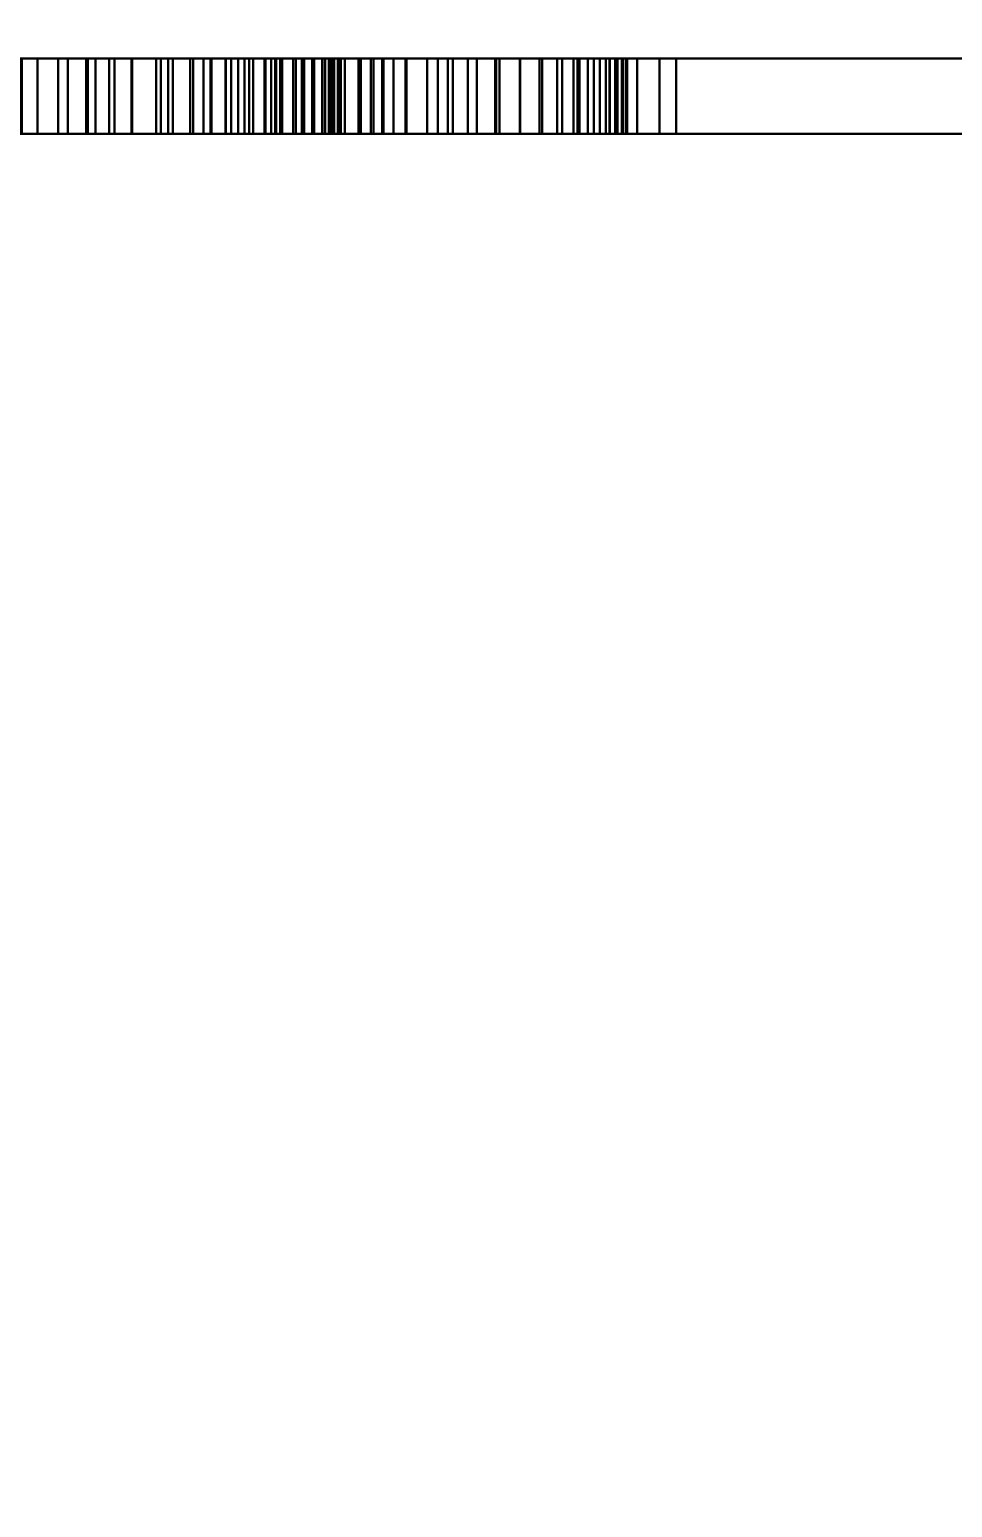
# Model space of a CAD drawing. Header units: millimetres. Extents: x -33522418 to 16198808, y -126322335 to -58690945.
# Drawn here: x -15916754.18 to -15916739.8, y -63981175.2 to -63981152.19 of the extents above; entities that cross this region are included whole.
import ezdxf

# ---------------------------------------------------------------- set-up
doc = ezdxf.new("R2010")
doc.units = ezdxf.units.MM
doc.header["$LTSCALE"] = 10
doc.header["$PDMODE"] = 3
doc.linetypes.add('DASH', pattern=[0.35, 0.25, -0.1])
doc.layers.add('LAYER4', color=7, linetype='Continuous')
doc.layers.add('墙体层', color=1, linetype='Continuous')
doc.styles.add('宋体_T3', font='SimSun.ttf', dxfattribs={"width": 0.7})
doc.dimstyles.new('_TCH_ARCH&&60', dxfattribs={"dimtxt": 158.607595, "dimasz": 60, "dimexe": 90, "dimexo": 180, "dimgap": 60, "dimtad": 1, "dimdec": 0, "dimzin": 0, "dimdsep": 46, "dimtxsty": '宋体_T3', "dimblk": 'ARCHTICK', "dimcen": 0.09, "dimclrd": 2, "dimclre": 2, "dimclrt": 2, "dimazin": 2, "dimtfac": 1, "dimtdec": 0, "dimtix": 1, "dimtmove": 2, "dimatfit": 3, "dimfxl": 60, "dimtolj": 1, "dimtzin": 0, "dimarcsym": 0})

# ---------------------------------------------------------------- blocks, each defined once
blk = doc.blocks.new('754')
at = {"layer": '墙体层', "color": 8}
for points, invisible_edges in [([(45027.25, 95933.932, 62.74), (45027.25, 95998.619, 63.266), (45028.424, 95998.619, 63.266)], 12), ([(45027.25, 95933.932, 62.74), (45028.424, 95998.619, 63.266), (45028.424, 95933.932, 62.74)], 1), ([(45027.25, 95933.932, 62.74), (45027.25, 95997.711, 59.276), (45027.25, 95998.619, 63.266)], 3), ([(45028.424, 95933.932, 62.74), (45028.424, 95998.619, 63.266), (45028.424, 95997.711, 59.276)], 14), ([(45027.25, 95935.594, 37.638), (45027.25, 95998.498, 40.617), (45027.25, 95933.221, 41.204)], 13), ([(45027.25, 95883.888, 36.691), (45027.25, 95997.728, 40.137), (45027.25, 95998.498, 40.617)], 13), ([(45027.25, 95933.221, 41.204), (45027.25, 95998.498, 40.617), (45028.424, 95998.498, 40.617)], 12), ([(45027.25, 95933.221, 41.204), (45028.424, 95998.498, 40.617), (45028.424, 95933.221, 41.204)], 1), ([(45027.25, 95998.481, 58.798), (45027.25, 95933.205, 58.214), (45028.424, 95933.205, 58.214)], 12), ([(45027.25, 95998.481, 58.798), (45028.424, 95933.205, 58.214), (45028.424, 95998.481, 58.798)], 1), ([(45027.25, 95883.932, 62.74), (45027.25, 95998.481, 58.798), (45027.25, 95997.711, 59.276)], 13), ([(45027.25, 95935.161, 62.064), (45027.25, 95933.205, 58.214), (45027.25, 95998.481, 58.798)], 13), ([(45028.424, 95935.594, 37.638), (45028.424, 95933.221, 41.204), (45028.424, 95998.498, 40.617)], 13), ([(45028.424, 95883.888, 36.691), (45028.424, 95998.498, 40.617), (45028.424, 95997.728, 40.137)], 13), ([(45028.424, 95883.932, 62.74), (45028.424, 95997.711, 59.276), (45028.424, 95998.481, 58.798)], 13), ([(45028.424, 95935.161, 62.064), (45028.424, 95998.481, 58.798), (45028.424, 95933.205, 58.214)], 13), ([(45027.25, 95998.075, 36.011), (45027.25, 95932.993, 36.317), (45028.424, 95932.993, 36.317)], 12), ([(45027.25, 95998.075, 36.011), (45028.424, 95932.993, 36.317), (45028.424, 95998.075, 36.011)], 1), ([(45027.25, 95998.075, 36.011), (45027.25, 95996.911, 39.763), (45027.25, 95932.993, 36.317)], 3), ([(45028.424, 95998.075, 36.011), (45028.424, 95932.993, 36.317), (45028.424, 95996.911, 39.763)], 14), ([(45027.25, 95882.993, 36.317), (45027.25, 95996.911, 39.763), (45027.25, 95997.728, 40.137)], 13), ([(45028.424, 95882.993, 36.317), (45028.424, 95997.728, 40.137), (45028.424, 95996.911, 39.763)], 13), ([(45027.25, 95966.648, 52.613), (45027.25, 95962.547, 53.788), (45028.424, 95962.547, 53.788)], 12), ([(45027.25, 95966.648, 52.613), (45028.424, 95962.547, 53.788), (45028.424, 95966.648, 52.613)], 1), ([(45027.25, 95964.141, 48.322), (45027.25, 95966.648, 52.613), (45027.25, 95965.408, 47.976)], 3), ([(45027.25, 95964.141, 48.322), (45027.25, 95962.547, 53.788), (45027.25, 95966.648, 52.613)], 13), ([(45028.424, 95964.141, 48.322), (45028.424, 95965.408, 47.976), (45028.424, 95966.648, 52.613)], 14), ([(45028.424, 95964.141, 48.322), (45028.424, 95966.648, 52.613), (45028.424, 95962.547, 53.788)], 13), ([(45027.25, 95965.741, 39.312), (45027.25, 95964.925, 39.401), (45028.424, 95964.925, 39.401)], 12), ([(45027.25, 95965.741, 39.312), (45028.424, 95964.925, 39.401), (45028.424, 95965.741, 39.312)], 1), ([(45027.25, 95965.741, 39.312), (45027.25, 95965.171, 35.511), (45027.25, 95964.925, 39.401)], 3), ([(45028.424, 95965.741, 39.312), (45028.424, 95964.925, 39.401), (45028.424, 95965.171, 35.511)], 14), ([(45027.25, 95964.141, 48.322), (45027.25, 95965.408, 47.976), (45028.424, 95965.408, 47.976)], 12), ([(45027.25, 95964.141, 48.322), (45028.424, 95965.408, 47.976), (45028.424, 95964.141, 48.322)], 1), ([(45027.25, 95964.454, 60.041), (45027.25, 95965.256, 60.105), (45028.424, 95965.256, 60.105)], 12), ([(45027.25, 95964.454, 60.041), (45028.424, 95965.256, 60.105), (45028.424, 95964.454, 60.041)], 1), ([(45027.25, 95965.256, 60.105), (45027.25, 95964.603, 63.897), (45027.25, 95965.197, 63.931)], 13), ([(45027.25, 95964.454, 60.041), (45027.25, 95964.603, 63.897), (45027.25, 95965.256, 60.105)], 3), ([(45027.25, 95965.197, 63.931), (45027.25, 95964.603, 63.897), (45028.424, 95964.603, 63.897)], 12), ([(45027.25, 95965.197, 63.931), (45028.424, 95964.603, 63.897), (45028.424, 95965.197, 63.931)], 1), ([(45028.424, 95965.256, 60.105), (45028.424, 95965.197, 63.931), (45028.424, 95964.603, 63.897)], 13), ([(45028.424, 95964.454, 60.041), (45028.424, 95965.256, 60.105), (45028.424, 95964.603, 63.897)], 14), ([(45027.25, 95963.806, 35.647), (45027.25, 95965.171, 35.511), (45028.424, 95965.171, 35.511)], 12), ([(45027.25, 95963.806, 35.647), (45028.424, 95965.171, 35.511), (45028.424, 95963.806, 35.647)], 1), ([(45027.25, 95964.925, 39.401), (45027.25, 95965.171, 35.511), (45027.25, 95963.806, 35.647)], 13), ([(45028.424, 95964.925, 39.401), (45028.424, 95963.806, 35.647), (45028.424, 95965.171, 35.511)], 13), ([(45027.25, 95964.925, 39.401), (45027.25, 95964.165, 39.55), (45028.424, 95964.165, 39.55)], 12), ([(45027.25, 95964.925, 39.401), (45028.424, 95964.165, 39.55), (45028.424, 95964.925, 39.401)], 1), ([(45027.25, 95964.925, 39.401), (45027.25, 95963.806, 35.647), (45027.25, 95964.165, 39.55)], 3), ([(45028.424, 95964.925, 39.401), (45028.424, 95964.165, 39.55), (45028.424, 95963.806, 35.647)], 14), ([(45027.25, 95964.603, 63.897), (45027.25, 95964.02, 63.841), (45028.424, 95964.02, 63.841)], 12), ([(45027.25, 95964.603, 63.897), (45028.424, 95964.02, 63.841), (45028.424, 95964.603, 63.897)], 1), ([(45027.25, 95964.454, 60.041), (45027.25, 95964.02, 63.841), (45027.25, 95964.603, 63.897)], 13), ([(45028.424, 95964.454, 60.041), (45028.424, 95964.603, 63.897), (45028.424, 95964.02, 63.841)], 13), ([(45027.25, 95963.727, 59.934), (45027.25, 95964.454, 60.041), (45028.424, 95964.454, 60.041)], 12), ([(45027.25, 95963.727, 59.934), (45028.424, 95964.454, 60.041), (45028.424, 95963.727, 59.934)], 1), ([(45027.25, 95964.454, 60.041), (45027.25, 95963.448, 63.762), (45027.25, 95964.02, 63.841)], 13), ([(45027.25, 95963.727, 59.934), (45027.25, 95963.448, 63.762), (45027.25, 95964.454, 60.041)], 3), ([(45028.424, 95964.454, 60.041), (45028.424, 95964.02, 63.841), (45028.424, 95963.448, 63.762)], 13), ([(45028.424, 95963.727, 59.934), (45028.424, 95964.454, 60.041), (45028.424, 95963.448, 63.762)], 14), ([(45027.25, 95964.165, 39.55), (45027.25, 95963.462, 39.757), (45028.424, 95963.462, 39.757)], 12), ([(45027.25, 95964.165, 39.55), (45028.424, 95963.462, 39.757), (45028.424, 95964.165, 39.55)], 1), ([(45027.25, 95964.165, 39.55), (45027.25, 95962.545, 35.872), (45027.25, 95963.462, 39.757)], 3), ([(45027.25, 95964.165, 39.55), (45027.25, 95963.806, 35.647), (45027.25, 95962.545, 35.872)], 13), ([(45027.25, 95963.002, 48.653), (45027.25, 95964.141, 48.322), (45028.424, 95964.141, 48.322)], 12), ([(45027.25, 95963.002, 48.653), (45028.424, 95964.141, 48.322), (45028.424, 95963.002, 48.653)], 1), ([(45027.25, 95963.002, 48.653), (45027.25, 95962.547, 53.788), (45027.25, 95964.141, 48.322)], 3), ([(45028.424, 95964.165, 39.55), (45028.424, 95963.462, 39.757), (45028.424, 95962.545, 35.872)], 14), ([(45028.424, 95964.165, 39.55), (45028.424, 95962.545, 35.872), (45028.424, 95963.806, 35.647)], 13), ([(45028.424, 95963.002, 48.653), (45028.424, 95964.141, 48.322), (45028.424, 95962.547, 53.788)], 14), ([(45027.25, 95964.02, 63.841), (45027.25, 95963.448, 63.762), (45028.424, 95963.448, 63.762)], 12), ([(45027.25, 95964.02, 63.841), (45028.424, 95963.448, 63.762), (45028.424, 95964.02, 63.841)], 1), ([(45027.25, 95962.545, 35.872), (45027.25, 95963.806, 35.647), (45028.424, 95963.806, 35.647)], 12), ([(45027.25, 95962.545, 35.872), (45028.424, 95963.806, 35.647), (45028.424, 95962.545, 35.872)], 1), ([(45027.25, 95963.075, 59.784), (45027.25, 95963.727, 59.934), (45028.424, 95963.727, 59.934)], 12), ([(45027.25, 95963.075, 59.784), (45028.424, 95963.727, 59.934), (45028.424, 95963.075, 59.784)], 1), ([(45027.25, 95963.727, 59.934), (45027.25, 95962.887, 63.661), (45027.25, 95963.448, 63.762)], 13), ([(45027.25, 95963.727, 59.934), (45027.25, 95962.338, 63.537), (45027.25, 95962.887, 63.661)], 13), ([(45027.25, 95963.075, 59.784), (45027.25, 95962.338, 63.537), (45027.25, 95963.727, 59.934)], 3), ([(45028.424, 95963.727, 59.934), (45028.424, 95963.448, 63.762), (45028.424, 95962.887, 63.661)], 13), ([(45028.424, 95963.727, 59.934), (45028.424, 95962.887, 63.661), (45028.424, 95962.338, 63.537)], 13), ([(45028.424, 95963.075, 59.784), (45028.424, 95963.727, 59.934), (45028.424, 95962.338, 63.537)], 14), ([(45027.25, 95963.462, 39.757), (45027.25, 95962.817, 40.024), (45028.424, 95962.817, 40.024)], 12), ([(45027.25, 95963.462, 39.757), (45028.424, 95962.817, 40.024), (45028.424, 95963.462, 39.757)], 1), ([(45027.25, 95963.462, 39.757), (45027.25, 95962.545, 35.872), (45027.25, 95962.817, 40.024)], 3), ([(45027.25, 95963.448, 63.762), (45027.25, 95962.887, 63.661), (45028.424, 95962.887, 63.661)], 12), ([(45027.25, 95963.448, 63.762), (45028.424, 95962.887, 63.661), (45028.424, 95963.448, 63.762)], 1), ([(45028.424, 95963.462, 39.757), (45028.424, 95962.817, 40.024), (45028.424, 95962.545, 35.872)], 14), ([(45027.25, 95962.497, 59.592), (45027.25, 95963.075, 59.784), (45028.424, 95963.075, 59.784)], 12), ([(45027.25, 95962.497, 59.592), (45028.424, 95963.075, 59.784), (45028.424, 95962.497, 59.592)], 1), ([(45027.25, 95963.075, 59.784), (45027.25, 95961.799, 63.391), (45027.25, 95962.338, 63.537)], 13), ([(45027.25, 95962.497, 59.592), (45027.25, 95961.799, 63.391), (45027.25, 95963.075, 59.784)], 3), ([(45027.25, 95961.992, 48.97), (45027.25, 95963.002, 48.653), (45028.424, 95963.002, 48.653)], 12), ([(45027.25, 95961.992, 48.97), (45028.424, 95963.002, 48.653), (45028.424, 95961.992, 48.97)], 1), ([(45027.25, 95961.992, 48.97), (45027.25, 95962.547, 53.788), (45027.25, 95963.002, 48.653)], 3), ([(45027.25, 95962.887, 63.661), (45027.25, 95962.338, 63.537), (45028.424, 95962.338, 63.537)], 12), ([(45027.25, 95962.887, 63.661), (45028.424, 95962.338, 63.537), (45028.424, 95962.887, 63.661)], 1), ([(45028.424, 95963.075, 59.784), (45028.424, 95962.338, 63.537), (45028.424, 95961.799, 63.391)], 13), ([(45028.424, 95962.497, 59.592), (45028.424, 95963.075, 59.784), (45028.424, 95961.799, 63.391)], 14), ([(45028.424, 95961.992, 48.97), (45028.424, 95963.002, 48.653), (45028.424, 95962.547, 53.788)], 14), ([(45027.25, 95962.817, 40.024), (45027.25, 95961.387, 36.187), (45027.25, 95962.229, 40.351)], 3), ([(45027.25, 95962.817, 40.024), (45027.25, 95962.545, 35.872), (45027.25, 95961.387, 36.187)], 13), ([(45027.25, 95962.817, 40.024), (45027.25, 95962.229, 40.351), (45028.424, 95962.229, 40.351)], 12), ([(45027.25, 95962.817, 40.024), (45028.424, 95962.229, 40.351), (45028.424, 95962.817, 40.024)], 1), ([(45028.424, 95962.817, 40.024), (45028.424, 95962.229, 40.351), (45028.424, 95961.387, 36.187)], 14), ([(45028.424, 95962.817, 40.024), (45028.424, 95961.387, 36.187), (45028.424, 95962.545, 35.872)], 13), ([(45027.25, 95962.547, 53.788), (45027.25, 95962.213, 53.932), (45028.424, 95962.213, 53.932)], 12), ([(45027.25, 95962.547, 53.788), (45028.424, 95962.213, 53.932), (45028.424, 95962.547, 53.788)], 1), ([(45027.25, 95961.11, 49.273), (45027.25, 95962.547, 53.788), (45027.25, 95961.992, 48.97)], 3), ([(45027.25, 95960.356, 49.562), (45027.25, 95962.547, 53.788), (45027.25, 95961.11, 49.273)], 3), ([(45027.25, 95960.356, 49.562), (45027.25, 95962.213, 53.932), (45027.25, 95962.547, 53.788)], 13), ([(45027.25, 95961.387, 36.187), (45027.25, 95962.545, 35.872), (45028.424, 95962.545, 35.872)], 12), ([(45027.25, 95961.387, 36.187), (45028.424, 95962.545, 35.872), (45028.424, 95961.387, 36.187)], 1), ([(45027.25, 95961.994, 59.356), (45027.25, 95962.497, 59.592), (45028.424, 95962.497, 59.592)], 12), ([(45027.25, 95961.994, 59.356), (45028.424, 95962.497, 59.592), (45028.424, 95961.994, 59.356)], 1), ([(45027.25, 95962.497, 59.592), (45027.25, 95961.282, 63.228), (45027.25, 95961.799, 63.391)], 13), ([(45027.25, 95962.497, 59.592), (45027.25, 95960.797, 63.055), (45027.25, 95961.282, 63.228)], 13), ([(45027.25, 95961.994, 59.356), (45027.25, 95960.797, 63.055), (45027.25, 95962.497, 59.592)], 3), ([(45028.424, 95961.11, 49.273), (45028.424, 95961.992, 48.97), (45028.424, 95962.547, 53.788)], 14), ([(45028.424, 95960.356, 49.562), (45028.424, 95961.11, 49.273), (45028.424, 95962.547, 53.788)], 14), ([(45028.424, 95960.356, 49.562), (45028.424, 95962.547, 53.788), (45028.424, 95962.213, 53.932)], 13), ([(45028.424, 95962.497, 59.592), (45028.424, 95961.799, 63.391), (45028.424, 95961.282, 63.228)], 13), ([(45028.424, 95962.497, 59.592), (45028.424, 95961.282, 63.228), (45028.424, 95960.797, 63.055)], 13), ([(45028.424, 95961.994, 59.356), (45028.424, 95962.497, 59.592), (45028.424, 95960.797, 63.055)], 14), ([(45027.25, 95962.338, 63.537), (45027.25, 95961.799, 63.391), (45028.424, 95961.799, 63.391)], 12), ([(45027.25, 95962.338, 63.537), (45028.424, 95961.799, 63.391), (45028.424, 95962.338, 63.537)], 1), ([(45027.25, 95962.229, 40.351), (45027.25, 95960.332, 36.592), (45027.25, 95961.698, 40.736)], 3), ([(45027.25, 95962.229, 40.351), (45027.25, 95961.387, 36.187), (45027.25, 95960.332, 36.592)], 13), ([(45027.25, 95962.229, 40.351), (45027.25, 95961.698, 40.736), (45028.424, 95961.698, 40.736)], 12), ([(45027.25, 95962.229, 40.351), (45028.424, 95961.698, 40.736), (45028.424, 95962.229, 40.351)], 1), ([(45027.25, 95962.213, 53.932), (45027.25, 95961.906, 54.086), (45028.424, 95961.906, 54.086)], 12), ([(45027.25, 95962.213, 53.932), (45028.424, 95961.906, 54.086), (45028.424, 95962.213, 53.932)], 1), ([(45027.25, 95959.731, 49.837), (45027.25, 95962.213, 53.932), (45027.25, 95960.356, 49.562)], 3), ([(45027.25, 95959.731, 49.837), (45027.25, 95961.906, 54.086), (45027.25, 95962.213, 53.932)], 13), ([(45028.424, 95962.229, 40.351), (45028.424, 95961.698, 40.736), (45028.424, 95960.332, 36.592)], 14), ([(45028.424, 95962.229, 40.351), (45028.424, 95960.332, 36.592), (45028.424, 95961.387, 36.187)], 13), ([(45028.424, 95959.731, 49.837), (45028.424, 95960.356, 49.562), (45028.424, 95962.213, 53.932)], 14), ([(45028.424, 95959.731, 49.837), (45028.424, 95962.213, 53.932), (45028.424, 95961.906, 54.086)], 13), ([(45027.25, 95961.566, 59.078), (45027.25, 95961.994, 59.356), (45028.424, 95961.994, 59.356)], 12), ([(45027.25, 95961.566, 59.078), (45028.424, 95961.994, 59.356), (45028.424, 95961.566, 59.078)], 1), ([(45027.25, 95961.994, 59.356), (45027.25, 95960.344, 62.873), (45027.25, 95960.797, 63.055)], 13), ([(45027.25, 95961.994, 59.356), (45027.25, 95959.923, 62.68), (45027.25, 95960.344, 62.873)], 13), ([(45027.25, 95961.566, 59.078), (45027.25, 95959.923, 62.68), (45027.25, 95961.994, 59.356)], 3), ([(45027.25, 95961.11, 49.273), (45027.25, 95961.992, 48.97), (45028.424, 95961.992, 48.97)], 12), ([(45027.25, 95961.11, 49.273), (45028.424, 95961.992, 48.97), (45028.424, 95961.11, 49.273)], 1), ([(45028.424, 95961.994, 59.356), (45028.424, 95960.797, 63.055), (45028.424, 95960.344, 62.873)], 13), ([(45028.424, 95961.994, 59.356), (45028.424, 95960.344, 62.873), (45028.424, 95959.923, 62.68)], 13), ([(45028.424, 95961.566, 59.078), (45028.424, 95961.994, 59.356), (45028.424, 95959.923, 62.68)], 14), ([(45027.25, 95961.906, 54.086), (45027.25, 95961.626, 54.251), (45028.424, 95961.626, 54.251)], 12), ([(45027.25, 95961.906, 54.086), (45028.424, 95961.626, 54.251), (45028.424, 95961.906, 54.086)], 1), ([(45027.25, 95959.189, 50.119), (45027.25, 95961.906, 54.086), (45027.25, 95959.731, 49.837)], 3), ([(45027.25, 95959.189, 50.119), (45027.25, 95961.626, 54.251), (45027.25, 95961.906, 54.086)], 13), ([(45027.25, 95961.799, 63.391), (45027.25, 95961.282, 63.228), (45028.424, 95961.282, 63.228)], 12), ([(45027.25, 95961.799, 63.391), (45028.424, 95961.282, 63.228), (45028.424, 95961.799, 63.391)], 1), ([(45028.424, 95959.189, 50.119), (45028.424, 95959.731, 49.837), (45028.424, 95961.906, 54.086)], 14), ([(45028.424, 95959.189, 50.119), (45028.424, 95961.906, 54.086), (45028.424, 95961.626, 54.251)], 13), ([(45027.25, 95961.698, 40.736), (45027.25, 95958.532, 37.673), (45027.25, 95961.223, 41.178)], 3), ([(45027.25, 95961.698, 40.736), (45027.25, 95959.38, 37.087), (45027.25, 95958.532, 37.673)], 13), ([(45027.25, 95961.698, 40.736), (45027.25, 95960.332, 36.592), (45027.25, 95959.38, 37.087)], 13), ([(45027.25, 95961.698, 40.736), (45027.25, 95961.223, 41.178), (45028.424, 95961.223, 41.178)], 12), ([(45027.25, 95961.698, 40.736), (45028.424, 95961.223, 41.178), (45028.424, 95961.698, 40.736)], 1), ([(45027.25, 95961.626, 54.251), (45027.25, 95961.371, 54.427), (45028.424, 95961.371, 54.427)], 12), ([(45027.25, 95961.626, 54.251), (45028.424, 95961.371, 54.427), (45028.424, 95961.626, 54.251)], 1), ([(45027.25, 95958.686, 50.431), (45027.25, 95961.626, 54.251), (45027.25, 95959.189, 50.119)], 3), ([(45027.25, 95958.686, 50.431), (45027.25, 95961.371, 54.427), (45027.25, 95961.626, 54.251)], 13), ([(45027.25, 95961.204, 58.772), (45027.25, 95961.566, 59.078), (45028.424, 95961.566, 59.078)], 12), ([(45027.25, 95961.204, 58.772), (45028.424, 95961.566, 59.078), (45028.424, 95961.204, 58.772)], 1), ([(45027.25, 95961.566, 59.078), (45027.25, 95959.533, 62.478), (45027.25, 95959.923, 62.68)], 13), ([(45027.25, 95961.566, 59.078), (45027.25, 95959.176, 62.265), (45027.25, 95959.533, 62.478)], 13), ([(45027.25, 95961.566, 59.078), (45027.25, 95958.851, 62.043), (45027.25, 95959.176, 62.265)], 13), ([(45027.25, 95961.204, 58.772), (45027.25, 95958.851, 62.043), (45027.25, 95961.566, 59.078)], 3), ([(45028.424, 95961.698, 40.736), (45028.424, 95961.223, 41.178), (45028.424, 95958.532, 37.673)], 14), ([(45028.424, 95961.698, 40.736), (45028.424, 95958.532, 37.673), (45028.424, 95959.38, 37.087)], 13), ([(45028.424, 95961.698, 40.736), (45028.424, 95959.38, 37.087), (45028.424, 95960.332, 36.592)], 13), ([(45028.424, 95958.686, 50.431), (45028.424, 95959.189, 50.119), (45028.424, 95961.626, 54.251)], 14), ([(45028.424, 95958.686, 50.431), (45028.424, 95961.626, 54.251), (45028.424, 95961.371, 54.427)], 13), ([(45028.424, 95961.566, 59.078), (45028.424, 95959.923, 62.68), (45028.424, 95959.533, 62.478)], 13), ([(45028.424, 95961.566, 59.078), (45028.424, 95959.533, 62.478), (45028.424, 95959.176, 62.265)], 13), ([(45028.424, 95961.566, 59.078), (45028.424, 95959.176, 62.265), (45028.424, 95958.851, 62.043)], 13), ([(45028.424, 95961.204, 58.772), (45028.424, 95961.566, 59.078), (45028.424, 95958.851, 62.043)], 14), ([(45027.25, 95960.332, 36.592), (45027.25, 95961.387, 36.187), (45028.424, 95961.387, 36.187)], 12), ([(45027.25, 95960.332, 36.592), (45028.424, 95961.387, 36.187), (45028.424, 95960.332, 36.592)], 1), ([(45027.25, 95961.371, 54.427), (45027.25, 95961.144, 54.613), (45028.424, 95961.144, 54.613)], 12), ([(45027.25, 95961.371, 54.427), (45028.424, 95961.144, 54.613), (45028.424, 95961.371, 54.427)], 1), ([(45027.25, 95958.221, 50.772), (45027.25, 95961.371, 54.427), (45027.25, 95958.686, 50.431)], 3), ([(45027.25, 95958.221, 50.772), (45027.25, 95961.144, 54.613), (45027.25, 95961.371, 54.427)], 13), ([(45027.25, 95961.282, 63.228), (45027.25, 95960.797, 63.055), (45028.424, 95960.797, 63.055)], 12), ([(45027.25, 95961.282, 63.228), (45028.424, 95960.797, 63.055), (45028.424, 95961.282, 63.228)], 1), ([(45028.424, 95958.221, 50.772), (45028.424, 95958.686, 50.431), (45028.424, 95961.371, 54.427)], 14), ([(45028.424, 95958.221, 50.772), (45028.424, 95961.371, 54.427), (45028.424, 95961.144, 54.613)], 13), ([(45027.25, 95961.223, 41.178), (45027.25, 95957.777, 38.347), (45027.25, 95960.805, 41.671)], 3), ([(45027.25, 95961.223, 41.178), (45027.25, 95958.532, 37.673), (45027.25, 95957.777, 38.347)], 13), ([(45027.25, 95961.223, 41.178), (45027.25, 95960.805, 41.671), (45028.424, 95960.805, 41.671)], 12), ([(45027.25, 95961.223, 41.178), (45028.424, 95960.805, 41.671), (45028.424, 95961.223, 41.178)], 1), ([(45027.25, 95960.897, 58.451), (45027.25, 95961.204, 58.772), (45028.424, 95961.204, 58.772)], 12), ([(45027.25, 95960.897, 58.451), (45028.424, 95961.204, 58.772), (45028.424, 95960.897, 58.451)], 1), ([(45027.25, 95960.897, 58.451), (45027.25, 95958.077, 61.413), (45027.25, 95961.204, 58.772)], 3), ([(45027.25, 95961.204, 58.772), (45027.25, 95958.452, 61.738), (45027.25, 95958.851, 62.043)], 13), ([(45027.25, 95961.204, 58.772), (45027.25, 95958.077, 61.413), (45027.25, 95958.452, 61.738)], 13), ([(45027.25, 95961.144, 54.613), (45027.25, 95960.942, 54.809), (45028.424, 95960.942, 54.809)], 12), ([(45027.25, 95961.144, 54.613), (45028.424, 95960.942, 54.809), (45028.424, 95961.144, 54.613)], 1), ([(45027.25, 95957.796, 51.143), (45027.25, 95961.144, 54.613), (45027.25, 95958.221, 50.772)], 3), ([(45027.25, 95957.409, 51.542), (45027.25, 95961.144, 54.613), (45027.25, 95957.796, 51.143)], 3), ([(45027.25, 95957.409, 51.542), (45027.25, 95960.942, 54.809), (45027.25, 95961.144, 54.613)], 13), ([(45027.25, 95960.356, 49.562), (45027.25, 95961.11, 49.273), (45028.424, 95961.11, 49.273)], 12), ([(45027.25, 95960.356, 49.562), (45028.424, 95961.11, 49.273), (45028.424, 95960.356, 49.562)], 1), ([(45028.424, 95961.223, 41.178), (45028.424, 95960.805, 41.671), (45028.424, 95957.777, 38.347)], 14), ([(45028.424, 95961.223, 41.178), (45028.424, 95957.777, 38.347), (45028.424, 95958.532, 37.673)], 13), ([(45028.424, 95960.897, 58.451), (45028.424, 95961.204, 58.772), (45028.424, 95958.077, 61.413)], 14), ([(45028.424, 95961.204, 58.772), (45028.424, 95958.851, 62.043), (45028.424, 95958.452, 61.738)], 13), ([(45028.424, 95961.204, 58.772), (45028.424, 95958.452, 61.738), (45028.424, 95958.077, 61.413)], 13), ([(45028.424, 95957.796, 51.143), (45028.424, 95958.221, 50.772), (45028.424, 95961.144, 54.613)], 14), ([(45028.424, 95957.409, 51.542), (45028.424, 95957.796, 51.143), (45028.424, 95961.144, 54.613)], 14), ([(45028.424, 95957.409, 51.542), (45028.424, 95961.144, 54.613), (45028.424, 95960.942, 54.809)], 13), ([(45027.25, 95960.942, 54.809), (45027.25, 95960.767, 55.015), (45028.424, 95960.767, 55.015)], 12), ([(45027.25, 95960.942, 54.809), (45028.424, 95960.767, 55.015), (45028.424, 95960.942, 54.809)], 1), ([(45027.25, 95957.061, 51.971), (45027.25, 95960.942, 54.809), (45027.25, 95957.409, 51.542)], 3), ([(45027.25, 95957.061, 51.971), (45027.25, 95960.767, 55.015), (45027.25, 95960.942, 54.809)], 13), ([(45027.25, 95960.646, 58.115), (45027.25, 95960.897, 58.451), (45028.424, 95960.897, 58.451)], 12), ([(45027.25, 95960.646, 58.115), (45028.424, 95960.897, 58.451), (45028.424, 95960.646, 58.115)], 1), ([(45027.25, 95960.897, 58.451), (45027.25, 95957.727, 61.066), (45027.25, 95958.077, 61.413)], 13), ([(45027.25, 95960.897, 58.451), (45027.25, 95957.402, 60.697), (45027.25, 95957.727, 61.066)], 13), ([(45027.25, 95960.646, 58.115), (45027.25, 95957.402, 60.697), (45027.25, 95960.897, 58.451)], 3), ([(45028.424, 95957.061, 51.971), (45028.424, 95957.409, 51.542), (45028.424, 95960.942, 54.809)], 14), ([(45028.424, 95957.061, 51.971), (45028.424, 95960.942, 54.809), (45028.424, 95960.767, 55.015)], 13), ([(45028.424, 95960.897, 58.451), (45028.424, 95958.077, 61.413), (45028.424, 95957.727, 61.066)], 13), ([(45028.424, 95960.897, 58.451), (45028.424, 95957.727, 61.066), (45028.424, 95957.402, 60.697)], 13), ([(45028.424, 95960.646, 58.115), (45028.424, 95960.897, 58.451), (45028.424, 95957.402, 60.697)], 14), ([(45027.25, 95960.805, 41.671), (45027.25, 95957.104, 39.107), (45027.25, 95960.442, 42.217)], 3), ([(45027.25, 95960.805, 41.671), (45027.25, 95957.777, 38.347), (45027.25, 95957.104, 39.107)], 13), ([(45027.25, 95960.805, 41.671), (45027.25, 95960.442, 42.217), (45028.424, 95960.442, 42.217)], 12), ([(45027.25, 95960.805, 41.671), (45028.424, 95960.442, 42.217), (45028.424, 95960.805, 41.671)], 1), ([(45027.25, 95960.797, 63.055), (45027.25, 95960.344, 62.873), (45028.424, 95960.344, 62.873)], 12), ([(45027.25, 95960.797, 63.055), (45028.424, 95960.344, 62.873), (45028.424, 95960.797, 63.055)], 1), ([(45027.25, 95960.767, 55.015), (45027.25, 95960.616, 55.223), (45028.424, 95960.616, 55.223)], 12), ([(45027.25, 95960.767, 55.015), (45028.424, 95960.616, 55.223), (45028.424, 95960.767, 55.015)], 1), ([(45027.25, 95956.751, 52.43), (45027.25, 95960.767, 55.015), (45027.25, 95957.061, 51.971)], 3), ([(45027.25, 95956.482, 52.91), (45027.25, 95960.767, 55.015), (45027.25, 95956.751, 52.43)], 3), ([(45027.25, 95956.482, 52.91), (45027.25, 95960.616, 55.223), (45027.25, 95960.767, 55.015)], 13), ([(45027.25, 95960.45, 57.764), (45027.25, 95960.646, 58.115), (45028.424, 95960.646, 58.115)], 12), ([(45027.25, 95960.45, 57.764), (45028.424, 95960.646, 58.115), (45028.424, 95960.45, 57.764)], 1), ([(45027.25, 95960.646, 58.115), (45027.25, 95957.101, 60.307), (45027.25, 95957.402, 60.697)], 13), ([(45027.25, 95960.646, 58.115), (45027.25, 95956.825, 59.896), (45027.25, 95957.101, 60.307)], 13), ([(45027.25, 95960.45, 57.764), (45027.25, 95956.825, 59.896), (45027.25, 95960.646, 58.115)], 3), ([(45027.25, 95960.616, 55.223), (45027.25, 95960.489, 55.439), (45028.424, 95960.489, 55.439)], 12), ([(45027.25, 95960.616, 55.223), (45028.424, 95960.489, 55.439), (45028.424, 95960.616, 55.223)], 1), ([(45027.25, 95956.254, 53.404), (45027.25, 95960.616, 55.223), (45027.25, 95956.482, 52.91)], 3), ([(45027.25, 95956.254, 53.404), (45027.25, 95960.489, 55.439), (45027.25, 95960.616, 55.223)], 13), ([(45028.424, 95960.805, 41.671), (45028.424, 95960.442, 42.217), (45028.424, 95957.104, 39.107)], 14), ([(45028.424, 95960.805, 41.671), (45028.424, 95957.104, 39.107), (45028.424, 95957.777, 38.347)], 13), ([(45028.424, 95956.751, 52.43), (45028.424, 95957.061, 51.971), (45028.424, 95960.767, 55.015)], 14), ([(45028.424, 95956.482, 52.91), (45028.424, 95956.751, 52.43), (45028.424, 95960.767, 55.015)], 14), ([(45028.424, 95956.482, 52.91), (45028.424, 95960.767, 55.015), (45028.424, 95960.616, 55.223)], 13), ([(45028.424, 95960.646, 58.115), (45028.424, 95957.402, 60.697), (45028.424, 95957.101, 60.307)], 13), ([(45028.424, 95960.646, 58.115), (45028.424, 95957.101, 60.307), (45028.424, 95956.825, 59.896)], 13), ([(45028.424, 95960.45, 57.764), (45028.424, 95960.646, 58.115), (45028.424, 95956.825, 59.896)], 14), ([(45028.424, 95956.254, 53.404), (45028.424, 95956.482, 52.91), (45028.424, 95960.616, 55.223)], 14), ([(45028.424, 95956.254, 53.404), (45028.424, 95960.616, 55.223), (45028.424, 95960.489, 55.439)], 13), ([(45027.25, 95960.489, 55.439), (45027.25, 95960.384, 55.661), (45028.424, 95960.384, 55.661)], 12), ([(45027.25, 95960.489, 55.439), (45028.424, 95960.384, 55.661), (45028.424, 95960.489, 55.439)], 1), ([(45027.25, 95956.068, 53.912), (45027.25, 95960.489, 55.439), (45027.25, 95956.254, 53.404)], 3), ([(45027.25, 95956.068, 53.912), (45027.25, 95960.384, 55.661), (45027.25, 95960.489, 55.439)], 13), ([(45027.25, 95960.311, 57.399), (45027.25, 95960.45, 57.764), (45028.424, 95960.45, 57.764)], 12), ([(45027.25, 95960.311, 57.399), (45028.424, 95960.45, 57.764), (45028.424, 95960.311, 57.399)], 1), ([(45027.25, 95960.45, 57.764), (45027.25, 95956.573, 59.463), (45027.25, 95956.825, 59.896)], 13), ([(45027.25, 95960.45, 57.764), (45027.25, 95960.311, 57.399), (45027.25, 95956.573, 59.463)], 14), ([(45027.25, 95960.442, 42.217), (45027.25, 95956.513, 39.955), (45027.25, 95960.136, 42.814)], 3), ([(45027.25, 95960.442, 42.217), (45027.25, 95957.104, 39.107), (45027.25, 95956.513, 39.955)], 13), ([(45027.25, 95960.442, 42.217), (45027.25, 95960.136, 42.814), (45028.424, 95960.136, 42.814)], 12), ([(45027.25, 95960.442, 42.217), (45028.424, 95960.136, 42.814), (45028.424, 95960.442, 42.217)], 1), ([(45027.25, 95960.384, 55.661), (45027.25, 95960.303, 55.891), (45028.424, 95960.303, 55.891)], 12), ([(45027.25, 95960.384, 55.661), (45028.424, 95960.303, 55.891), (45028.424, 95960.384, 55.661)], 1), ([(45027.25, 95955.923, 54.435), (45027.25, 95960.384, 55.661), (45027.25, 95956.068, 53.912)], 3), ([(45027.25, 95955.82, 54.972), (45027.25, 95960.384, 55.661), (45027.25, 95955.923, 54.435)], 3), ([(45027.25, 95955.82, 54.972), (45027.25, 95960.303, 55.891), (45027.25, 95960.384, 55.661)], 13), ([(45027.25, 95959.731, 49.837), (45027.25, 95960.356, 49.562), (45028.424, 95960.356, 49.562)], 12), ([(45027.25, 95959.731, 49.837), (45028.424, 95960.356, 49.562), (45028.424, 95959.731, 49.837)], 1), ([(45028.424, 95956.068, 53.912), (45028.424, 95956.254, 53.404), (45028.424, 95960.489, 55.439)], 14), ([(45028.424, 95956.068, 53.912), (45028.424, 95960.489, 55.439), (45028.424, 95960.384, 55.661)], 13), ([(45028.424, 95960.45, 57.764), (45028.424, 95956.825, 59.896), (45028.424, 95956.573, 59.463)], 13), ([(45028.424, 95960.45, 57.764), (45028.424, 95956.573, 59.463), (45028.424, 95960.311, 57.399)], 3), ([(45028.424, 95960.442, 42.217), (45028.424, 95960.136, 42.814), (45028.424, 95956.513, 39.955)], 14), ([(45028.424, 95960.442, 42.217), (45028.424, 95956.513, 39.955), (45028.424, 95957.104, 39.107)], 13), ([(45028.424, 95955.923, 54.435), (45028.424, 95956.068, 53.912), (45028.424, 95960.384, 55.661)], 14), ([(45028.424, 95955.82, 54.972), (45028.424, 95955.923, 54.435), (45028.424, 95960.384, 55.661)], 14), ([(45028.424, 95955.82, 54.972), (45028.424, 95960.384, 55.661), (45028.424, 95960.303, 55.891)], 13), ([(45027.25, 95960.344, 62.873), (45027.25, 95959.923, 62.68), (45028.424, 95959.923, 62.68)], 12), ([(45027.25, 95960.344, 62.873), (45028.424, 95959.923, 62.68), (45028.424, 95960.344, 62.873)], 1), ([(45027.25, 95959.38, 37.087), (45027.25, 95960.332, 36.592), (45028.424, 95960.332, 36.592)], 12), ([(45027.25, 95959.38, 37.087), (45028.424, 95960.332, 36.592), (45028.424, 95959.38, 37.087)], 1), ([(45027.25, 95960.227, 57.02), (45027.25, 95960.311, 57.399), (45028.424, 95960.311, 57.399)], 12), ([(45027.25, 95960.227, 57.02), (45028.424, 95960.311, 57.399), (45028.424, 95960.227, 57.02)], 1), ([(45027.25, 95956.164, 58.553), (45027.25, 95960.311, 57.399), (45027.25, 95960.227, 57.02)], 13), ([(45027.25, 95956.351, 59.014), (45027.25, 95960.311, 57.399), (45027.25, 95956.164, 58.553)], 3), ([(45027.25, 95956.573, 59.463), (45027.25, 95960.311, 57.399), (45027.25, 95956.351, 59.014)], 3), ([(45027.25, 95960.303, 55.891), (45027.25, 95960.245, 56.129), (45028.424, 95960.245, 56.129)], 12), ([(45027.25, 95960.303, 55.891), (45028.424, 95960.245, 56.129), (45028.424, 95960.303, 55.891)], 1), ([(45027.25, 95955.758, 55.523), (45027.25, 95960.303, 55.891), (45027.25, 95955.82, 54.972)], 3), ([(45027.25, 95955.758, 55.523), (45027.25, 95960.245, 56.129), (45027.25, 95960.303, 55.891)], 13), ([(45027.25, 95960.245, 56.129), (45027.25, 95960.211, 56.373), (45028.424, 95960.211, 56.373)], 12), ([(45027.25, 95960.245, 56.129), (45028.424, 95960.211, 56.373), (45028.424, 95960.245, 56.129)], 1), ([(45027.25, 95955.737, 56.088), (45027.25, 95960.245, 56.129), (45027.25, 95955.758, 55.523)], 3), ([(45027.25, 95955.737, 56.088), (45027.25, 95960.211, 56.373), (45027.25, 95960.245, 56.129)], 13), ([(45027.25, 95960.199, 56.625), (45027.25, 95960.227, 57.02), (45028.424, 95960.227, 57.02)], 12), ([(45027.25, 95960.199, 56.625), (45028.424, 95960.227, 57.02), (45028.424, 95960.199, 56.625)], 1), ([(45027.25, 95955.89, 57.6), (45027.25, 95960.227, 57.02), (45027.25, 95960.199, 56.625)], 13), ([(45027.25, 95956.01, 58.082), (45027.25, 95960.227, 57.02), (45027.25, 95955.89, 57.6)], 3), ([(45027.25, 95956.164, 58.553), (45027.25, 95960.227, 57.02), (45027.25, 95956.01, 58.082)], 3), ([(45027.25, 95960.211, 56.373), (45027.25, 95960.199, 56.625), (45028.424, 95960.199, 56.625)], 12), ([(45027.25, 95960.211, 56.373), (45028.424, 95960.199, 56.625), (45028.424, 95960.211, 56.373)], 1), ([(45027.25, 95955.754, 56.603), (45027.25, 95960.211, 56.373), (45027.25, 95955.737, 56.088)], 3), ([(45027.25, 95955.754, 56.603), (45027.25, 95960.199, 56.625), (45027.25, 95960.211, 56.373)], 13), ([(45027.25, 95955.805, 57.107), (45027.25, 95960.199, 56.625), (45027.25, 95955.754, 56.603)], 3), ([(45027.25, 95955.89, 57.6), (45027.25, 95960.199, 56.625), (45027.25, 95955.805, 57.107)], 3), ([(45027.25, 95960.136, 42.814), (45027.25, 95956.513, 39.955), (45027.25, 95956.005, 40.89)], 13), ([(45027.25, 95960.136, 42.814), (45027.25, 95959.885, 43.464), (45028.424, 95959.885, 43.464)], 12), ([(45027.25, 95960.136, 42.814), (45028.424, 95959.885, 43.464), (45028.424, 95960.136, 42.814)], 1), ([(45027.25, 95960.136, 42.814), (45027.25, 95956.005, 40.89), (45027.25, 95959.885, 43.464)], 3), ([(45028.424, 95956.164, 58.553), (45028.424, 95960.227, 57.02), (45028.424, 95960.311, 57.399)], 13), ([(45028.424, 95956.351, 59.014), (45028.424, 95956.164, 58.553), (45028.424, 95960.311, 57.399)], 14), ([(45028.424, 95956.573, 59.463), (45028.424, 95956.351, 59.014), (45028.424, 95960.311, 57.399)], 14), ([(45028.424, 95955.758, 55.523), (45028.424, 95955.82, 54.972), (45028.424, 95960.303, 55.891)], 14), ([(45028.424, 95955.758, 55.523), (45028.424, 95960.303, 55.891), (45028.424, 95960.245, 56.129)], 13), ([(45028.424, 95955.737, 56.088), (45028.424, 95955.758, 55.523), (45028.424, 95960.245, 56.129)], 14), ([(45028.424, 95955.737, 56.088), (45028.424, 95960.245, 56.129), (45028.424, 95960.211, 56.373)], 13), ([(45028.424, 95955.89, 57.6), (45028.424, 95960.199, 56.625), (45028.424, 95960.227, 57.02)], 13), ([(45028.424, 95956.01, 58.082), (45028.424, 95955.89, 57.6), (45028.424, 95960.227, 57.02)], 14), ([(45028.424, 95956.164, 58.553), (45028.424, 95956.01, 58.082), (45028.424, 95960.227, 57.02)], 14), ([(45028.424, 95955.754, 56.603), (45028.424, 95955.737, 56.088), (45028.424, 95960.211, 56.373)], 14), ([(45028.424, 95955.754, 56.603), (45028.424, 95960.211, 56.373), (45028.424, 95960.199, 56.625)], 13), ([(45028.424, 95955.805, 57.107), (45028.424, 95955.754, 56.603), (45028.424, 95960.199, 56.625)], 14), ([(45028.424, 95955.89, 57.6), (45028.424, 95955.805, 57.107), (45028.424, 95960.199, 56.625)], 14), ([(45028.424, 95960.136, 42.814), (45028.424, 95956.005, 40.89), (45028.424, 95956.513, 39.955)], 13), ([(45028.424, 95960.136, 42.814), (45028.424, 95959.885, 43.464), (45028.424, 95956.005, 40.89)], 14), ([(45027.25, 95959.923, 62.68), (45027.25, 95959.533, 62.478), (45028.424, 95959.533, 62.478)], 12), ([(45027.25, 95959.923, 62.68), (45028.424, 95959.533, 62.478), (45028.424, 95959.923, 62.68)], 1), ([(45027.25, 95959.885, 43.464), (45027.25, 95959.691, 44.166), (45028.424, 95959.691, 44.166)], 12), ([(45027.25, 95959.885, 43.464), (45028.424, 95959.691, 44.166), (45028.424, 95959.885, 43.464)], 1), ([(45027.25, 95959.885, 43.464), (45027.25, 95955.579, 41.911), (45027.25, 95959.691, 44.166)], 3), ([(45027.25, 95959.885, 43.464), (45027.25, 95956.005, 40.89), (45027.25, 95955.579, 41.911)], 13), ([(45027.25, 95959.189, 50.119), (45027.25, 95959.731, 49.837), (45028.424, 95959.731, 49.837)], 12), ([(45027.25, 95959.189, 50.119), (45028.424, 95959.731, 49.837), (45028.424, 95959.189, 50.119)], 1), ([(45027.25, 95959.691, 44.166), (45027.25, 95959.553, 44.919), (45028.424, 95959.553, 44.919)], 12), ([(45027.25, 95959.691, 44.166), (45028.424, 95959.553, 44.919), (45028.424, 95959.691, 44.166)], 1), ([(45027.25, 95959.691, 44.166), (45027.25, 95955.235, 43.019), (45027.25, 95959.553, 44.919)], 3), ([(45027.25, 95959.691, 44.166), (45027.25, 95955.579, 41.911), (45027.25, 95955.235, 43.019)], 13), ([(45028.424, 95959.885, 43.464), (45028.424, 95959.691, 44.166), (45028.424, 95955.579, 41.911)], 14), ([(45028.424, 95959.885, 43.464), (45028.424, 95955.579, 41.911), (45028.424, 95956.005, 40.89)], 13), ([(45028.424, 95959.691, 44.166), (45028.424, 95959.553, 44.919), (45028.424, 95955.235, 43.019)], 14), ([(45028.424, 95959.691, 44.166), (45028.424, 95955.235, 43.019), (45028.424, 95955.579, 41.911)], 13), ([(45027.25, 95959.553, 44.919), (45027.25, 95954.974, 44.215), (45028.424, 95954.974, 44.215)], 12), ([(45027.25, 95959.553, 44.919), (45028.424, 95954.974, 44.215), (45028.424, 95959.553, 44.919)], 1), ([(45027.25, 95959.553, 44.919), (45027.25, 95955.235, 43.019), (45027.25, 95954.974, 44.215)], 1), ([(45027.25, 95959.533, 62.478), (45027.25, 95959.176, 62.265), (45028.424, 95959.176, 62.265)], 12), ([(45027.25, 95959.533, 62.478), (45028.424, 95959.176, 62.265), (45028.424, 95959.533, 62.478)], 1), ([(45028.424, 95959.553, 44.919), (45028.424, 95954.974, 44.215), (45028.424, 95955.235, 43.019)], 12), ([(45027.25, 95958.532, 37.673), (45027.25, 95959.38, 37.087), (45028.424, 95959.38, 37.087)], 12), ([(45027.25, 95958.532, 37.673), (45028.424, 95959.38, 37.087), (45028.424, 95958.532, 37.673)], 1), ([(45027.25, 95958.686, 50.431), (45027.25, 95959.189, 50.119), (45028.424, 95959.189, 50.119)], 12), ([(45027.25, 95958.686, 50.431), (45028.424, 95959.189, 50.119), (45028.424, 95958.686, 50.431)], 1), ([(45027.25, 95959.176, 62.265), (45027.25, 95958.851, 62.043), (45028.424, 95958.851, 62.043)], 12), ([(45027.25, 95959.176, 62.265), (45028.424, 95958.851, 62.043), (45028.424, 95959.176, 62.265)], 1), ([(45027.25, 95958.851, 62.043), (45027.25, 95958.452, 61.738), (45028.424, 95958.452, 61.738)], 12), ([(45027.25, 95958.851, 62.043), (45028.424, 95958.452, 61.738), (45028.424, 95958.851, 62.043)], 1), ([(45027.25, 95958.221, 50.772), (45027.25, 95958.686, 50.431), (45028.424, 95958.686, 50.431)], 12), ([(45027.25, 95958.221, 50.772), (45028.424, 95958.686, 50.431), (45028.424, 95958.221, 50.772)], 1), ([(45027.25, 95957.777, 38.347), (45027.25, 95958.532, 37.673), (45028.424, 95958.532, 37.673)], 12), ([(45027.25, 95957.777, 38.347), (45028.424, 95958.532, 37.673), (45028.424, 95957.777, 38.347)], 1), ([(45027.25, 95958.452, 61.738), (45027.25, 95958.077, 61.413), (45028.424, 95958.077, 61.413)], 12), ([(45027.25, 95958.452, 61.738), (45028.424, 95958.077, 61.413), (45028.424, 95958.452, 61.738)], 1), ([(45027.25, 95957.796, 51.143), (45027.25, 95958.221, 50.772), (45028.424, 95958.221, 50.772)], 12), ([(45027.25, 95957.796, 51.143), (45028.424, 95958.221, 50.772), (45028.424, 95957.796, 51.143)], 1), ([(45027.25, 95958.077, 61.413), (45027.25, 95957.727, 61.066), (45028.424, 95957.727, 61.066)], 12), ([(45027.25, 95958.077, 61.413), (45028.424, 95957.727, 61.066), (45028.424, 95958.077, 61.413)], 1), ([(45027.25, 95957.409, 51.542), (45027.25, 95957.796, 51.143), (45028.424, 95957.796, 51.143)], 12), ([(45027.25, 95957.409, 51.542), (45028.424, 95957.796, 51.143), (45028.424, 95957.409, 51.542)], 1), ([(45027.25, 95957.104, 39.107), (45027.25, 95957.777, 38.347), (45028.424, 95957.777, 38.347)], 12), ([(45027.25, 95957.104, 39.107), (45028.424, 95957.777, 38.347), (45028.424, 95957.104, 39.107)], 1), ([(45027.25, 95957.727, 61.066), (45027.25, 95957.402, 60.697), (45028.424, 95957.402, 60.697)], 12), ([(45027.25, 95957.727, 61.066), (45028.424, 95957.402, 60.697), (45028.424, 95957.727, 61.066)], 1), ([(45027.25, 95957.061, 51.971), (45027.25, 95957.409, 51.542), (45028.424, 95957.409, 51.542)], 12), ([(45027.25, 95957.061, 51.971), (45028.424, 95957.409, 51.542), (45028.424, 95957.061, 51.971)], 1), ([(45027.25, 95957.402, 60.697), (45027.25, 95957.101, 60.307), (45028.424, 95957.101, 60.307)], 12), ([(45027.25, 95957.402, 60.697), (45028.424, 95957.101, 60.307), (45028.424, 95957.402, 60.697)], 1), ([(45027.25, 95956.513, 39.955), (45027.25, 95957.104, 39.107), (45028.424, 95957.104, 39.107)], 12), ([(45027.25, 95956.513, 39.955), (45028.424, 95957.104, 39.107), (45028.424, 95956.513, 39.955)], 1), ([(45027.25, 95957.101, 60.307), (45027.25, 95956.825, 59.896), (45028.424, 95956.825, 59.896)], 12), ([(45027.25, 95957.101, 60.307), (45028.424, 95956.825, 59.896), (45028.424, 95957.101, 60.307)], 1), ([(45027.25, 95956.751, 52.43), (45027.25, 95957.061, 51.971), (45028.424, 95957.061, 51.971)], 12), ([(45027.25, 95956.751, 52.43), (45028.424, 95957.061, 51.971), (45028.424, 95956.751, 52.43)], 1), ([(45027.25, 95956.825, 59.896), (45027.25, 95956.573, 59.463), (45028.424, 95956.573, 59.463)], 12), ([(45027.25, 95956.825, 59.896), (45028.424, 95956.573, 59.463), (45028.424, 95956.825, 59.896)], 1), ([(45027.25, 95956.482, 52.91), (45027.25, 95956.751, 52.43), (45028.424, 95956.751, 52.43)], 12), ([(45027.25, 95956.482, 52.91), (45028.424, 95956.751, 52.43), (45028.424, 95956.482, 52.91)], 1), ([(45027.25, 95956.573, 59.463), (45027.25, 95956.351, 59.014), (45028.424, 95956.351, 59.014)], 12), ([(45027.25, 95956.573, 59.463), (45028.424, 95956.351, 59.014), (45028.424, 95956.573, 59.463)], 1), ([(45027.25, 95956.005, 40.89), (45027.25, 95956.513, 39.955), (45028.424, 95956.513, 39.955)], 12), ([(45027.25, 95956.005, 40.89), (45028.424, 95956.513, 39.955), (45028.424, 95956.005, 40.89)], 1), ([(45027.25, 95956.254, 53.404), (45027.25, 95956.482, 52.91), (45028.424, 95956.482, 52.91)], 12), ([(45027.25, 95956.254, 53.404), (45028.424, 95956.482, 52.91), (45028.424, 95956.254, 53.404)], 1), ([(45027.25, 95956.351, 59.014), (45027.25, 95956.164, 58.553), (45028.424, 95956.164, 58.553)], 12), ([(45027.25, 95956.351, 59.014), (45028.424, 95956.164, 58.553), (45028.424, 95956.351, 59.014)], 1), ([(45027.25, 95956.068, 53.912), (45027.25, 95956.254, 53.404), (45028.424, 95956.254, 53.404)], 12), ([(45027.25, 95956.068, 53.912), (45028.424, 95956.254, 53.404), (45028.424, 95956.068, 53.912)], 1), ([(45027.25, 95956.164, 58.553), (45027.25, 95956.01, 58.082), (45028.424, 95956.01, 58.082)], 12), ([(45027.25, 95956.164, 58.553), (45028.424, 95956.01, 58.082), (45028.424, 95956.164, 58.553)], 1), ([(45027.25, 95955.923, 54.435), (45027.25, 95956.068, 53.912), (45028.424, 95956.068, 53.912)], 12), ([(45027.25, 95955.923, 54.435), (45028.424, 95956.068, 53.912), (45028.424, 95955.923, 54.435)], 1), ([(45027.25, 95956.01, 58.082), (45027.25, 95955.89, 57.6), (45028.424, 95955.89, 57.6)], 12), ([(45027.25, 95956.01, 58.082), (45028.424, 95955.89, 57.6), (45028.424, 95956.01, 58.082)], 1), ([(45027.25, 95955.579, 41.911), (45027.25, 95956.005, 40.89), (45028.424, 95956.005, 40.89)], 12), ([(45027.25, 95955.579, 41.911), (45028.424, 95956.005, 40.89), (45028.424, 95955.579, 41.911)], 1), ([(45027.25, 95955.82, 54.972), (45027.25, 95955.923, 54.435), (45028.424, 95955.923, 54.435)], 12), ([(45027.25, 95955.82, 54.972), (45028.424, 95955.923, 54.435), (45028.424, 95955.82, 54.972)], 1), ([(45027.25, 95955.89, 57.6), (45027.25, 95955.805, 57.107), (45028.424, 95955.805, 57.107)], 12), ([(45027.25, 95955.89, 57.6), (45028.424, 95955.805, 57.107), (45028.424, 95955.89, 57.6)], 1), ([(45027.25, 95955.758, 55.523), (45027.25, 95955.82, 54.972), (45028.424, 95955.82, 54.972)], 12), ([(45027.25, 95955.758, 55.523), (45028.424, 95955.82, 54.972), (45028.424, 95955.758, 55.523)], 1), ([(45027.25, 95955.805, 57.107), (45027.25, 95955.754, 56.603), (45028.424, 95955.754, 56.603)], 12), ([(45027.25, 95955.805, 57.107), (45028.424, 95955.754, 56.603), (45028.424, 95955.805, 57.107)], 1), ([(45027.25, 95955.737, 56.088), (45027.25, 95955.758, 55.523), (45028.424, 95955.758, 55.523)], 12), ([(45027.25, 95955.737, 56.088), (45028.424, 95955.758, 55.523), (45028.424, 95955.737, 56.088)], 1), ([(45027.25, 95955.754, 56.603), (45027.25, 95955.737, 56.088), (45028.424, 95955.737, 56.088)], 12), ([(45027.25, 95955.754, 56.603), (45028.424, 95955.737, 56.088), (45028.424, 95955.754, 56.603)], 1), ([(45027.25, 95955.235, 43.019), (45027.25, 95955.579, 41.911), (45028.424, 95955.579, 41.911)], 12), ([(45027.25, 95955.235, 43.019), (45028.424, 95955.579, 41.911), (45028.424, 95955.235, 43.019)], 1), ([(45027.25, 95954.974, 44.215), (45027.25, 95955.235, 43.019), (45028.424, 95955.235, 43.019)], 12), ([(45027.25, 95954.974, 44.215), (45028.424, 95955.235, 43.019), (45028.424, 95954.974, 44.215)], 1)]:
    blk.add_3dface(points, dxfattribs=dict(at, invisible_edges=invisible_edges))
blk = doc.blocks.new('_ArchTick')
at = {"color": 0, "linetype": 'ByBlock', "const_width": 0.15}
blk.add_lwpolyline([(-0.5, -0.5), (0.5, 0.5)], dxfattribs=at)
blk = doc.blocks.new('*D791')
at = {"layer": 'Defpoints', "color": 0, "linetype": 'DASH', "transparency": 16777216}
for p in [(-15915047.055, -63980372.977), (-15923207.055, -63981198.223), (-15915047.055, -63981198.223)]:
    blk.add_point(p, dxfattribs=at)
at = {"layer": 'LAYER4', "color": 2, "linetype": 'DASH', "lineweight": -2, "transparency": 16777216}
for p, q in [((-15923207.055, -63981018.223), (-15923207.055, -63980282.977)), ((-15915047.055, -63981018.223), (-15915047.055, -63980282.977)), ((-15923207.055, -63980372.977), (-15915047.055, -63980372.977))]:
    blk.add_line(p, q, dxfattribs=at)
at = {"layer": 'LAYER4', "color": 2, "linetype": 'DASH', "lineweight": -2, "transparency": 16777216, "xscale": 60, "yscale": 60, "zscale": 60, "rotation": 180}
blk.add_blockref('_ArchTick', (-15923207.055, -63980372.977), dxfattribs=at)
at = {"layer": 'LAYER4', "color": 2, "linetype": 'DASH', "lineweight": -2, "transparency": 16777216, "xscale": 60, "yscale": 60, "zscale": 60}
blk.add_blockref('_ArchTick', (-15915047.055, -63980372.977), dxfattribs=at)
at = {"layer": 'LAYER4', "color": 2, "linetype": 'DASH', "lineweight": -2, "transparency": 16777216, "insert": (-15919127.055, -63980233.674), "char_height": 158.6076, "attachment_point": 5, "style": '宋体_T3'}
blk.add_mtext('\\A1;8160', dxfattribs=at)

msp = doc.modelspace()

# ---------------------------------------------------------------- block references
at = {"layer": 'LAYER4', "lineweight": -2, "xscale": -1, "rotation": 90}
msp.add_blockref('754', (-15820789.136, -63936125.387, -747.178), dxfattribs=at)

# ---------------------------------------------------------------- dimensions: what is measured, and where the dimension line sits
at = {"layer": 'LAYER4', "color": 8, "linetype": 'DASH', "lineweight": -2}
dim = msp.add_linear_dim(base=(-15915047.055, -63980372.977), p1=(-15923207.055, -63981198.223), p2=(-15915047.055, -63981198.223), dimstyle='_TCH_ARCH&&60', dxfattribs=at)
dim.commit()
dim.dimension.update_dxf_attribs({"geometry": '*D791', "text_midpoint": (-15919127.055, -63980233.674)})

doc.saveas('drawing.dxf')
